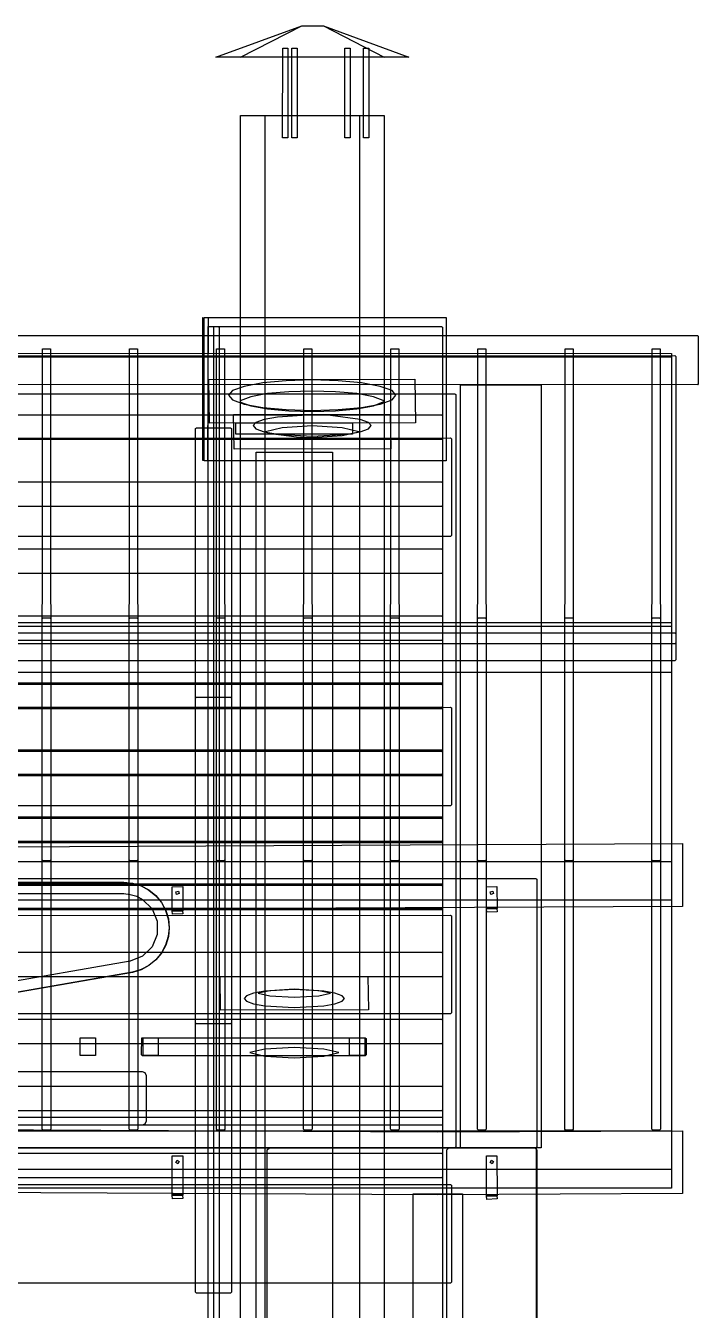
# Model space of a CAD drawing. Header units: metres. Extents: x 292.5 to 342.7, y -1 to 8.9.
# Drawn here: x 300.862 to 302.36, y 6.038 to 8.9 of the extents above; entities that cross this region are included whole.
import ezdxf

# ---------------------------------------------------------------- set-up
doc = ezdxf.new("R2010")
doc.units = ezdxf.units.M
doc.layers.add('VISTA', color=8, linetype='Continuous')

msp = doc.modelspace()

# ---------------------------------------------------------------- linework, layer by layer
at = {"layer": 'VISTA'}
for points in [[(301.525, 8.9), (301.715, 8.83), (301.285, 8.83), (301.4769, 8.9), (301.525, 8.9)], [(301.525, 8.9), (301.66, 8.83), (301.34, 8.83), (301.4769, 8.9), (301.525, 8.9)], [(301.446, 8.85), (301.446, 8.65), (301.434, 8.65), (301.4343, 8.85), (301.446, 8.85)], [(301.446, 8.85), (301.446, 8.65), (301.434, 8.65), (301.4343, 8.85), (301.446, 8.85)], [(301.4666, 8.85), (301.4666, 8.65), (301.4546, 8.65), (301.4549, 8.85), (301.4666, 8.85)], [(301.4666, 8.85), (301.4666, 8.65), (301.4546, 8.65), (301.4549, 8.85), (301.4666, 8.85)], [(301.5848, 8.85), (301.5848, 8.65), (301.5727, 8.65), (301.573, 8.85), (301.5848, 8.85)], [(301.626, 8.85), (301.626, 8.65), (301.614, 8.65), (301.6143, 8.85), (301.626, 8.85)], [(301.268, 8.249), (301.267, 7.93), (301.256, 7.931), (301.2563, 8.2497), (301.268, 8.249)], [(301.7987, 8.2497), (301.7987, 7.9303), (301.2593, 7.9303), (301.2593, 8.2497), (301.7987, 8.2497)], [(301.7987, 8.2497), (301.7987, 7.9303), (301.2593, 7.9303), (301.2593, 8.2497), (301.7987, 8.2497)], [(301.2905, 8.23), (301.2925, 8.228), (301.2925, 3.132), (301.2905, 3.13), (301.2695, 3.13), (301.2675, 3.132), (301.2681, 8.2294), (301.2905, 8.23)], [(301.788, 8.23), (301.79, 8.228), (301.79, 3.132), (301.788, 3.13), (301.282, 3.13), (301.28, 3.132), (301.2806, 8.2294), (301.788, 8.23)], [(301.788, 8.23), (301.79, 8.228), (301.79, 3.132), (301.788, 3.13), (301.282, 3.13), (301.28, 3.132), (301.2806, 8.2294), (301.788, 8.23)], [(293.64, 8.2083), (293.6417, 8.21), (302.3583, 8.21), (302.36, 8.2083), (302.36, 8.1017), (302.3583, 8.1), (293.6408, 8.1005), (293.64, 8.2083)], [(302.308, 8.165), (302.31, 8.163), (302.31, 7.487), (302.308, 7.485), (293.692, 7.485), (293.69, 7.487), (293.6906, 8.1644), (302.308, 8.165)], [(302.3, 7.0371), (293.7, 7.0371), (293.7, 8.1703), (302.3, 8.1695), (302.3, 7.0371)], [(302.3, 6.9512), (293.7, 6.9512), (293.7, 8.1623), (302.3, 8.1623), (302.3, 6.9512)], [(300.8991, 8.1803), (300.9169, 8.1803), (300.9175, 7.0411), (300.9155, 7.0391), (300.9005, 7.0391), (300.8985, 7.0411), (300.8991, 8.1803)], [(301.0931, 8.1803), (301.1109, 8.1803), (301.1115, 7.0411), (301.1095, 7.0391), (301.0945, 7.0391), (301.0925, 7.0411), (301.0931, 8.1803)], [(301.2871, 8.1803), (301.3049, 8.1803), (301.3055, 7.0411), (301.3035, 7.0391), (301.2885, 7.0391), (301.2865, 7.0411), (301.2871, 8.1803)], [(301.4811, 8.1803), (301.4989, 8.1803), (301.4995, 7.0411), (301.4975, 7.0391), (301.4825, 7.0391), (301.4805, 7.0411), (301.4811, 8.1803)], [(301.6751, 8.1803), (301.6929, 8.1803), (301.6935, 7.0411), (301.6915, 7.0391), (301.6765, 7.0391), (301.6745, 7.0411), (301.6751, 8.1803)], [(301.8691, 8.1803), (301.8869, 8.1803), (301.8875, 7.0411), (301.8855, 7.0391), (301.8705, 7.0391), (301.8685, 7.0411), (301.8691, 8.1803)], [(302.0631, 8.1803), (302.0809, 8.1803), (302.0815, 7.0411), (302.0795, 7.0391), (302.0645, 7.0391), (302.0625, 7.0411), (302.0631, 8.1803)], [(302.2571, 8.1803), (302.2749, 8.1803), (302.2755, 7.0411), (302.2735, 7.0391), (302.2585, 7.0391), (302.2565, 7.0411), (302.2571, 8.1803)], [(301.7289, 8.1123), (301.73, 8.015), (301.271, 8.014), (301.27, 8.1113), (301.7289, 8.1123)], [(301.6513, 8.0569), (301.6778, 8.0665), (301.6866, 8.0767), (301.6778, 8.0869), (301.6513, 8.0964), (301.6099, 8.104), (301.5578, 8.1089), (301.5, 8.1106), (301.4422, 8.1089), (301.3901, 8.104), (301.3487, 8.0964), (301.3222, 8.0869), (301.3134, 8.0767), (301.3222, 8.0665), (301.3487, 8.0569), (301.3901, 8.0493), (301.4422, 8.0445), (301.5, 8.0428), (301.5578, 8.0445), (301.6099, 8.0493), (301.6513, 8.0569)], [(301.818, 8.08), (301.82, 8.078), (301.82, 6.402), (301.818, 6.4), (294.182, 6.4), (294.18, 6.402), (294.1806, 8.0794), (301.818, 8.08)], [(301.3399, 8.0615), (301.3633, 8.0531), (301.4006, 8.0462), (301.4478, 8.0418), (301.5, 8.0403), (301.5522, 8.0418), (301.5993, 8.0462), (301.6367, 8.0531), (301.6615, 8.0632), (301.6367, 8.0732), (301.5993, 8.0801), (301.5522, 8.0845), (301.5, 8.086), (301.4478, 8.0845), (301.4006, 8.0801), (301.3633, 8.0732), (301.3394, 8.0643), (301.3399, 8.0615)], [(301.83, 8.1), (302.01, 8.1), (302.01, 6.4), (301.83, 6.4), (301.83, 8.1)], [(294.212, 8.033), (301.788, 8.033), (301.79, 8.031), (301.79, 7.98), (301.788, 7.978), (294.212, 7.978), (294.21, 7.98), (294.21, 8.031), (294.212, 8.033)], [(301.6739, 8.0346), (301.675, 7.9571), (301.326, 7.9561), (301.325, 8.0336), (301.6739, 8.0346)], [(301.59, 8.015), (301.59, 7.99), (301.33, 7.99), (301.33, 8.015), (301.59, 8.015)], [(301.5, 8.0326), (301.4224, 8.028), (301.3932, 8.0227), (301.3745, 8.0159), (301.3684, 8.0088), (301.3745, 8.0018), (301.3932, 7.995), (301.4224, 7.9897), (301.5, 7.9851), (301.5776, 7.9897), (301.6068, 7.995), (301.6255, 8.0018), (301.6316, 8.0088), (301.6255, 8.0159), (301.6068, 8.0227), (301.5408, 8.0315), (301.5, 8.0326)], [(301.242, 8.0041), (301.318, 8.0041), (301.32, 8.0022), (301.32, 6.6778), (301.318, 6.6759), (301.242, 6.6759), (301.24, 6.6778), (301.24, 8.0022), (301.242, 8.0041)], [(301.4648, 7.9836), (301.5, 7.9826), (301.567, 7.9866), (301.6038, 7.9953), (301.567, 8.0041), (301.5, 8.0081), (301.433, 8.0041), (301.3962, 7.9953), (301.4078, 7.9912), (301.4648, 7.9836)], [(301.808, 7.9817), (301.81, 7.9797), (301.81, 7.7637), (301.808, 7.7617), (294.192, 7.7617), (294.19, 7.7637), (294.1906, 7.9811), (301.808, 7.9817)], [(301.37, 5.3707), (301.3855, 5.5003), (301.375, 5.62), (301.375, 7.95), (301.545, 7.95), (301.545, 5.62), (301.5283, 5.5405), (301.5398, 5.4293), (301.63, 5.2304), (301.6222, 5.17), (301.4606, 5.17), (301.37, 5.3707)], [(294.212, 7.8837), (301.788, 7.8837), (301.79, 7.8817), (301.79, 7.8307), (301.788, 7.8287), (294.212, 7.8287), (294.21, 7.8307), (294.21, 7.8817), (294.212, 7.8837)], [(294.212, 7.7344), (301.788, 7.7344), (301.79, 7.7324), (301.79, 7.6814), (301.788, 7.6794), (294.212, 7.6794), (294.21, 7.6814), (294.21, 7.7324), (294.212, 7.7344)], [(293.7, 7.5703), (302.3, 7.5703), (302.3, 6.4371), (293.7, 6.4371), (293.7, 7.5703)], [(293.7, 7.5623), (302.3, 7.5623), (302.3, 6.3512), (293.7, 6.3512), (293.7, 7.5623)], [(294.212, 7.5851), (301.788, 7.5851), (301.79, 7.5831), (301.79, 7.5321), (301.788, 7.5301), (294.212, 7.5301), (294.21, 7.5321), (294.21, 7.5831), (294.212, 7.5851)], [(300.9005, 7.5809), (300.9155, 7.5809), (300.9175, 7.5789), (300.9175, 6.4411), (300.9155, 6.4391), (300.9005, 6.4391), (300.8985, 6.4411), (300.8985, 7.5789), (300.9005, 7.5809)], [(301.0945, 7.5809), (301.1095, 7.5809), (301.1115, 7.5789), (301.1115, 6.4411), (301.1095, 6.4391), (301.0945, 6.4391), (301.0925, 6.4411), (301.0925, 7.5789), (301.0945, 7.5809)], [(301.2885, 7.5809), (301.3035, 7.5809), (301.3055, 7.5789), (301.3055, 6.4411), (301.3035, 6.4391), (301.2885, 6.4391), (301.2865, 6.4411), (301.2865, 7.5789), (301.2885, 7.5809)], [(301.4825, 7.5809), (301.4975, 7.5809), (301.4995, 7.5789), (301.4995, 6.4411), (301.4975, 6.4391), (301.4825, 6.4391), (301.4805, 6.4411), (301.4805, 7.5789), (301.4825, 7.5809)], [(301.6765, 7.5809), (301.6915, 7.5809), (301.6935, 7.5789), (301.6935, 6.4411), (301.6915, 6.4391), (301.6765, 6.4391), (301.6745, 6.4411), (301.6745, 7.5789), (301.6765, 7.5809)], [(301.8705, 7.5809), (301.8855, 7.5809), (301.8875, 7.5789), (301.8875, 6.4411), (301.8855, 6.4391), (301.8705, 6.4391), (301.8685, 6.4411), (301.8685, 7.5789), (301.8705, 7.5809)], [(302.0645, 7.5809), (302.0795, 7.5809), (302.0815, 7.5789), (302.0815, 6.4411), (302.0795, 6.4391), (302.0645, 6.4391), (302.0625, 6.4411), (302.0625, 7.5789), (302.0645, 7.5809)], [(302.2585, 7.5809), (302.2735, 7.5809), (302.2755, 7.5789), (302.2755, 6.4411), (302.2735, 6.4391), (302.2585, 6.4391), (302.2565, 6.4411), (302.2565, 7.5789), (302.2585, 7.5809)], [(302.308, 7.5475), (302.31, 7.5455), (302.31, 7.5245), (302.308, 7.5225), (293.692, 7.5225), (293.69, 7.5245), (293.6906, 7.5469), (302.308, 7.5475)], [(293.7, 7.4599), (302.3, 7.4599), (302.3, 6.3101), (293.7, 6.3101), (293.7, 7.4599)], [(294.212, 7.4359), (301.788, 7.4359), (301.79, 7.4339), (301.79, 7.3829), (301.788, 7.3809), (294.212, 7.3809), (294.21, 7.3829), (294.21, 7.4339), (294.212, 7.4359)], [(294.212, 7.433), (301.788, 7.433), (301.79, 7.431), (301.79, 7.38), (301.788, 7.378), (294.212, 7.378), (294.21, 7.38), (294.21, 7.431), (294.212, 7.433)], [(301.24, 7.4022), (301.242, 7.4041), (301.318, 7.4041), (301.32, 7.4022), (301.32, 6.0778), (301.318, 6.0759), (301.242, 6.0759), (301.24, 6.0778), (301.24, 7.4022)], [(301.808, 7.3817), (301.81, 7.3797), (301.81, 7.1637), (301.808, 7.1617), (294.192, 7.1617), (294.19, 7.1637), (294.1906, 7.3811), (301.808, 7.3817)], [(294.212, 7.2866), (301.788, 7.2866), (301.79, 7.2846), (301.79, 7.2336), (301.788, 7.2316), (294.212, 7.2316), (294.21, 7.2336), (294.21, 7.2846), (294.212, 7.2866)], [(294.212, 7.2837), (301.788, 7.2837), (301.79, 7.2817), (301.79, 7.2307), (301.788, 7.2287), (294.212, 7.2287), (294.21, 7.2307), (294.21, 7.2817), (294.212, 7.2837)], [(294.212, 7.1373), (301.788, 7.1373), (301.79, 7.1353), (301.79, 7.0843), (301.788, 7.0823), (294.212, 7.0823), (294.21, 7.0843), (294.21, 7.1353), (294.212, 7.1373)], [(294.212, 7.1344), (301.788, 7.1344), (301.79, 7.1324), (301.79, 7.0814), (301.788, 7.0794), (294.212, 7.0794), (294.21, 7.0814), (294.21, 7.1324), (294.212, 7.1344)], [(293.675, 7.0356), (302.325, 7.0776), (302.325, 6.9376), (293.675, 6.8956), (293.675, 7.0356)], [(294, 6.998), (294.002, 7.0001), (301.998, 7), (302, 6.998), (302, 6.402), (301.998, 6.4), (294.002, 6.4), (294, 6.402), (294, 6.998)], [(294.212, 6.988), (301.788, 6.988), (301.79, 6.986), (301.79, 6.935), (301.788, 6.933), (294.212, 6.933), (294.21, 6.935), (294.21, 6.986), (294.212, 6.988)], [(294.212, 6.9851), (301.788, 6.9851), (301.79, 6.9831), (301.79, 6.9321), (301.788, 6.9301), (294.212, 6.9301), (294.21, 6.9321), (294.21, 6.9831), (294.212, 6.9851)], [(300.1068, 6.7842), (300.1316, 6.8005), (300.1995, 6.814), (299.85, 6.814), (299.85, 6.966), (301.08, 6.966), (301.0948, 6.9645), (301.1091, 6.9602), (301.1222, 6.9532), (301.1432, 6.9322), (301.1545, 6.9048), (301.1545, 6.8752), (301.1432, 6.8478), (301.1222, 6.8268), (301.0948, 6.8155), (300.1741, 6.6553), (300.1593, 6.654), (300.1303, 6.6601), (300.1058, 6.6768), (300.0964, 6.6884), (300.0853, 6.7159), (300.0856, 6.7455), (300.0901, 6.7597), (300.1068, 6.7842)], [(301.1069, 6.96), (301.1069, 6.96), (301.1069, 6.96), (301.1069, 6.96)], [(301.188, 6.9815), (301.2115, 6.982), (301.212, 6.9285), (301.1881, 6.9285), (301.188, 6.9815)], [(301.2035, 6.966), (301.198, 6.9645), (301.1965, 6.97), (301.202, 6.9715), (301.2035, 6.966)], [(301.888, 6.9815), (301.9115, 6.982), (301.912, 6.9333), (301.8881, 6.9333), (301.888, 6.9815)], [(301.9035, 6.966), (301.898, 6.9645), (301.8965, 6.97), (301.902, 6.9715), (301.9035, 6.966)], [(301.188, 6.932), (301.212, 6.932), (301.212, 6.928), (301.188, 6.928), (301.188, 6.932)], [(301.211, 6.928), (301.212, 6.921), (301.189, 6.92), (301.1883, 6.9277), (301.211, 6.928)], [(301.888, 6.9355), (301.912, 6.9355), (301.912, 6.9328), (301.888, 6.9328), (301.888, 6.9355)], [(301.911, 6.9328), (301.912, 6.9257), (301.889, 6.9248), (301.8883, 6.9325), (301.911, 6.9328)], [(301.808, 6.9183), (301.81, 6.9163), (301.81, 6.7003), (301.808, 6.6983), (294.192, 6.6983), (294.19, 6.7003), (294.1906, 6.9177), (301.808, 6.9183)], [(301.1815, 6.89), (301.1815, 6.89), (301.1815, 6.89), (301.1815, 6.89)], [(301.1738, 6.8512), (301.1738, 6.8512), (301.1738, 6.8512), (301.1738, 6.8512)], [(294.212, 6.8359), (301.788, 6.8359), (301.79, 6.8339), (301.79, 6.7829), (301.788, 6.7809), (294.212, 6.7809), (294.21, 6.7829), (294.21, 6.8339), (294.212, 6.8359)], [(301.082, 6.7892), (301.082, 6.7892), (301.082, 6.7892), (301.082, 6.7892)], [(301.0966, 6.7904), (301.0966, 6.7904), (301.0966, 6.7904), (301.0966, 6.7904)], [(301.1364, 6.8056), (301.1364, 6.8056), (301.1364, 6.8056), (301.1364, 6.8056)], [(301.624, 6.7814), (301.625, 6.7075), (301.296, 6.7066), (301.295, 6.7805), (301.624, 6.7814)], [(301.3942, 6.7485), (301.3694, 6.744), (301.3535, 6.7383), (301.3484, 6.7323), (301.3535, 6.7264), (301.3694, 6.7207), (301.3942, 6.7161), (301.46, 6.7122), (301.5258, 6.7161), (301.5506, 6.7207), (301.5665, 6.7264), (301.5716, 6.7323), (301.5665, 6.7383), (301.5506, 6.744), (301.5258, 6.7485), (301.46, 6.7525), (301.3942, 6.7485)], [(301.4053, 6.7383), (301.46, 6.7351), (301.5147, 6.7383), (301.5405, 6.744), (301.5147, 6.7497), (301.46, 6.7529), (301.4053, 6.7497), (301.3795, 6.744), (301.4053, 6.7383)], [(294.212, 6.6866), (301.788, 6.6866), (301.79, 6.6846), (301.79, 6.6336), (301.788, 6.6316), (294.212, 6.6316), (294.21, 6.6336), (294.21, 6.6846), (294.212, 6.6866)], [(301.0169, 6.6444), (301.0169, 6.6056), (300.9831, 6.6056), (300.9831, 6.6444), (301.0169, 6.6444)], [(301.618, 6.645), (301.62, 6.643), (301.62, 6.607), (301.618, 6.605), (301.122, 6.605), (301.12, 6.607), (301.1206, 6.6444), (301.618, 6.645)], [(301.1569, 6.6444), (301.1569, 6.6056), (301.1231, 6.6056), (301.1231, 6.6444), (301.1569, 6.6444)], [(301.6169, 6.6444), (301.6169, 6.6056), (301.5831, 6.6056), (301.5831, 6.6444), (301.6169, 6.6444)], [(301.3942, 6.6195), (301.3607, 6.6118), (301.3942, 6.6042), (301.46, 6.6002), (301.5258, 6.6042), (301.5593, 6.6118), (301.5258, 6.6195), (301.46, 6.6234), (301.3942, 6.6195)], [(300.21, 6.561), (300.2126, 6.5674), (300.219, 6.57), (301.121, 6.57), (301.1274, 6.5674), (301.13, 6.561), (301.13, 6.459), (301.1274, 6.4526), (301.121, 6.45), (300.219, 6.45), (300.2126, 6.4526), (300.21, 6.459), (300.21, 6.561)], [(294.212, 6.5373), (301.788, 6.5373), (301.79, 6.5353), (301.79, 6.4843), (301.788, 6.4823), (294.212, 6.4823), (294.21, 6.4843), (294.21, 6.5353), (294.212, 6.5373)], [(293.675, 6.4755), (301.78, 6.435), (302.325, 6.4377), (302.325, 6.2977), (301.78, 6.295), (293.675, 6.3355), (293.675, 6.4755)], [(301.79, 6.468), (301.79, 6.45), (294.21, 6.45), (294.21, 6.468), (301.79, 6.468)], [(294, 6.3955), (294.0045, 6.4), (301.9955, 6.4), (302, 6.3955), (302, 5.7645), (301.9955, 5.76), (294.0045, 5.76), (294, 5.7645), (294, 6.3955)], [(294, 6.3955), (294.0019, 6.3992), (301.9955, 6.4), (301.9992, 6.3981), (302, 3.2045), (301.9981, 3.2008), (294.0045, 3.2), (294, 3.2045), (294, 6.3955)], [(294.212, 6.388), (301.788, 6.388), (301.79, 6.386), (301.79, 6.335), (301.788, 6.333), (294.212, 6.333), (294.21, 6.335), (294.21, 6.386), (294.212, 6.388)], [(301.4, 6.3955), (301.4045, 6.4), (301.9955, 6.4), (302, 6.3955), (302, 3.2045), (301.9955, 3.2), (301.4045, 3.2), (301.4, 3.2045), (301.4, 6.3955)], [(301.8, 6.3955), (301.8045, 6.4), (301.9955, 6.4), (302, 6.3955), (302, 3.2045), (301.9955, 3.2), (301.8045, 3.2), (301.8, 3.2045), (301.8, 6.3955)], [(301.8, 6.3955), (301.8045, 6.4), (301.9955, 6.4), (302, 6.3955), (302, 3.2045), (301.9955, 3.2), (301.8045, 3.2), (301.8, 3.2045), (301.8, 6.3955)], [(301.188, 6.3815), (301.2115, 6.382), (301.212, 6.2944), (301.1881, 6.2944), (301.188, 6.3815)], [(301.1961, 6.367), (301.199, 6.3719), (301.2039, 6.369), (301.201, 6.3641), (301.1961, 6.367)], [(301.888, 6.3815), (301.9115, 6.382), (301.912, 6.2934), (301.8881, 6.2934), (301.888, 6.3815)], [(301.8961, 6.367), (301.899, 6.3719), (301.9039, 6.369), (301.901, 6.3641), (301.8961, 6.367)], [(301.808, 6.3183), (301.81, 6.3163), (301.81, 6.1003), (301.808, 6.0983), (294.192, 6.0983), (294.19, 6.1003), (294.1906, 6.3177), (301.808, 6.3183)], [(301.188, 6.2979), (301.212, 6.2979), (301.212, 6.2939), (301.188, 6.2939), (301.188, 6.2979)], [(301.211, 6.2939), (301.212, 6.2869), (301.189, 6.2859), (301.1883, 6.2936), (301.211, 6.2939)], [(301.627, -0.3), (301.7223, -0.2634), (301.7248, -0.2147), (301.725, 6.297), (301.835, 6.297), (301.8341, -0.24), (301.8313, -0.2772), (301.824, -0.3142), (301.8144, -0.3338), (301.8049, -0.3442), (301.7966, -0.35), (301.5958, -0.35), (301.5956, -0.3448), (301.5987, -0.3308), (301.6053, -0.3182), (301.615, -0.3077), (301.627, -0.3)], [(301.888, 6.2956), (301.912, 6.2956), (301.912, 6.2928), (301.888, 6.2928), (301.888, 6.2956)], [(301.911, 6.2928), (301.912, 6.2858), (301.889, 6.2848), (301.8883, 6.2926), (301.911, 6.2928)]]:
    msp.add_lwpolyline(points, close=True, dxfattribs=at)
for points in [[(301.34, 2.95), (301.34, 8.7), (301.66, 8.7), (301.66, 2.95)], [(301.395, 3.08), (301.395, 8.7), (301.605, 8.7), (301.605, 3.08)], [(299.85, 6.9915), (301.08, 6.9915), (301.0998, 6.9896), (301.1188, 6.9838), (301.1364, 6.9744), (301.1518, 6.9618), (301.1644, 6.9464), (301.1738, 6.9288), (301.1795, 6.9098), (301.1815, 6.89), (301.1815, 6.89), (301.1795, 6.8702), (301.1738, 6.8512), (301.1644, 6.8336), (301.1518, 6.8182), (301.1364, 6.8056), (301.1188, 6.7962), (301.0998, 6.7904), (300.1789, 6.6303)], [(299.85, 6.991), (301.08, 6.991), (301.0997, 6.9891), (301.1187, 6.9833), (301.1361, 6.974), (301.1514, 6.9614), (301.164, 6.9461), (301.1733, 6.9287), (301.1791, 6.9097), (301.181, 6.89), (301.1791, 6.8703), (301.1733, 6.8513), (301.164, 6.8339), (301.1514, 6.8186), (301.1361, 6.806), (301.1187, 6.7967), (301.0997, 6.7909), (300.1788, 6.6308)]]:
    msp.add_lwpolyline(points, dxfattribs=at)

doc.saveas('drawing.dxf')
